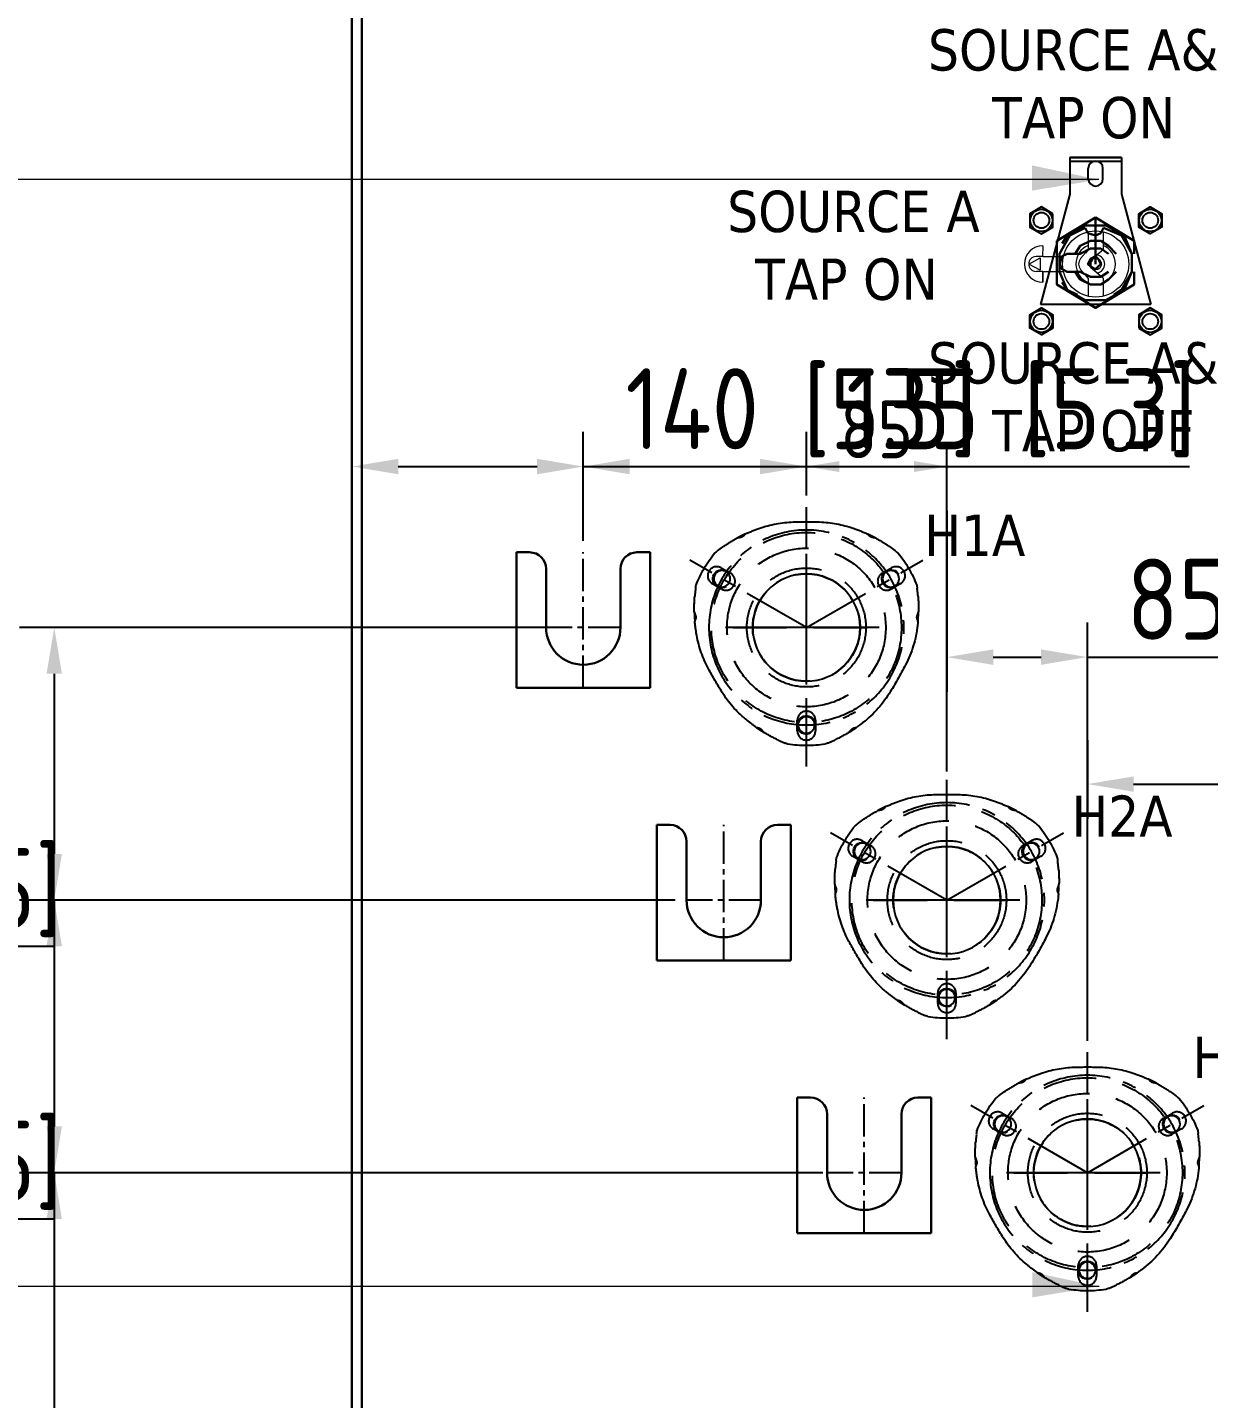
# Model space of a CAD drawing. Header units: millimetres. Extents: x 248233 to 259628, y -181361 to -174035.
# Drawn here: x 249775 to 250489, y -176535 to -175705 of the extents above; entities that cross this region are included whole.
import ezdxf

# ---------------------------------------------------------------- set-up
doc = ezdxf.new("R2010")
doc.units = ezdxf.units.MM
doc.header["$LTSCALE"] = 13
for name, pattern in [('CENTER', [50.8, 31.75, -6.35, 6.35, -6.35]), ('CENTER2', [1.125, 0.75, -0.125, 0.125, -0.125]), ('DASHED', [0.75, 0.5, -0.25])]:
    doc.linetypes.add(name, pattern=pattern)
doc.layers.get('0').update_dxf_attribs({"color": 1, "linetype": 'CENTER'})
for name, color, linetype, lineweight in [('2细实线', 3, 'Continuous', 20), ('标注、文本', 3, 'Continuous', 25), ('铁心', 3, 'Continuous', 0)]:
    doc.layers.add(name, color=color, linetype=linetype, lineweight=lineweight)
for name, color, linetype in [('2细线层', 4, 'Continuous'), ('3中心线层', 1, 'CENTER'), ('4虚线层', 6, 'DASHED'), ('中心线', 1, 'CENTER2'), ('粗实线', 4, 'Continuous')]:
    doc.layers.add(name, color=color, linetype=linetype)
doc.styles.get("Standard").update_dxf_attribs({"font": 'gbenor.shx', "bigfont": 'gbcbig.shx'})
doc.styles.add('Tahoma$001', font='tahoma.ttf', dxfattribs={"height": 2.159784})
doc.dimstyles.new('1-15', dxfattribs={"dimscale": 10, "dimtxt": 3.5, "dimasz": 2, "dimexe": 1.5, "dimexo": 0.5, "dimgap": 0.5, "dimtad": 1, "dimtoh": 1, "dimdec": 1, "dimdsep": 46, "dimtxsty": 'Standard', "dimcen": 2.5, "dimclrd": 3, "dimclre": 3, "dimclrt": 3, "dimadec": 0, "dimazin": 2, "dimtfac": 1, "dimtdec": 1, "dimtmove": 0, "dimatfit": 2, "dimfxl": 1, "dimarcsym": 0})
doc.dimstyles.new('英寸 1-10', dxfattribs={"dimscale": 14, "dimtxt": 3.5, "dimasz": 2, "dimexe": 1.5, "dimexo": 0.5, "dimgap": 0.5, "dimtad": 1, "dimtoh": 1, "dimdec": 1, "dimdsep": 46, "dimtxsty": 'Standard', "dimcen": 2.5, "dimclrd": 3, "dimclre": 3, "dimclrt": 3, "dimadec": 0, "dimazin": 2, "dimtfac": 1, "dimtdec": 1, "dimtmove": 0, "dimatfit": 2, "dimfxl": 1, "dimarcsym": 0})

# ---------------------------------------------------------------- blocks, each defined once
blk = doc.blocks.new('888')
at = {"layer": '2细线层'}
for centre in [(1092.43, 2376.16), (1194.62, 2376.16), (1143.53, 2287.66)]:
    blk.add_circle(centre, 5, dxfattribs=at)
at = {"layer": '3中心线层', "ltscale": 0.1}
for p, q in [((1143.53, 2262.57), (1143.53, 2419.56)), ((1143.53, 2346.66), (1073.06, 2387.34)), ((1143.53, 2346.66), (1213.99, 2387.34))]:
    blk.add_line(p, q, dxfattribs=at)
at = {"layer": '3中心线层', "color": 1}
blk.add_line((1099.42, 2346.66), (1192.42, 2346.66), dxfattribs=at)
at = {"layer": '3中心线层', "ltscale": 0.1}
blk.add_circle((1143.53, 2346.66), 59, dxfattribs=at)
at = {"layer": '标注、文本'}
for centre in [(1092.43, 2376.16), (1194.62, 2376.16), (1143.53, 2287.66)]:
    blk.add_arc(centre, 5.5, 242.67153, 150.00001, dxfattribs=at)
at = {"layer": '粗实线'}
blk.add_circle((1143.53, 2346.66), 32.5, dxfattribs=at)
blk = doc.blocks.new('0.020')
at = {"layer": '中心线', "ltscale": 2}
for p, q in [((13611.24, 16499.07), (13611.24, 16581.07)), ((13588.74, 16535.57), (13633.74, 16535.57))]:
    blk.add_line(p, q, dxfattribs=at)
at = {"layer": '粗实线', "lineweight": 30}
for p, q in [((13570.74, 16499.07), (13570.74, 16581.07)), ((13570.74, 16581.07), (13578.74, 16581.07)), ((13643.74, 16581.07), (13651.74, 16581.07)), ((13651.74, 16499.07), (13651.74, 16581.07)), ((13588.74, 16535.57), (13588.74, 16571.07)), ((13633.74, 16535.57), (13633.74, 16571.07)), ((13570.74, 16499.07), (13651.74, 16499.07))]:
    blk.add_line(p, q, dxfattribs=at)
for centre, radius, start, end in [((13578.74, 16571.07), 10, 0, 90), ((13643.74, 16571.07), 10, 90, 180), ((13611.24, 16535.57), 22.5, 180, 0)]:
    blk.add_arc(centre, radius, start, end, dxfattribs=at)
blk = doc.blocks.new('A$C03F92070')
at = {"layer": '4虚线层', "ltscale": 5}
for p, q in [((67.85, 40.24), (67.85, 116.01)), ((16.36, 107.57), (21.99, 104.32)), ((113.71, 104.32), (119.34, 107.57)), ((16.49, 94.79), (10.86, 98.04)), ((124.84, 98.04), (119.21, 94.79)), ((23.33, 71.49), (112.37, 71.49)), ((62.35, 8.86), (62.35, 15.36)), ((73.35, 15.36), (73.35, 8.86))]:
    blk.add_line(p, q, dxfattribs=at)
for radius in [57.5, 48, 36, 32.5]:
    blk.add_circle((67.85, 71.49), radius, dxfattribs=at)
at = {"layer": '4虚线层', "ltscale": 5, "extrusion": (0, 0, -1)}
for centre, radius, start, end in [((-62.34, 65.41), 70, 71.02185, 87.94531), ((-67.85, -88.03), 223.54, 87.94531, 92.05469), ((-73.35, 65.41), 70, 92.05469, 108.97815), ((-68.85, 46.49), 90, 55.4521, 61.38179), ((-68.85, 46.49), 90, 64.92451, 71.02185), ((-66.85, 46.49), 90, 108.97815, 115.07549), ((-66.85, 46.49), 90, 118.61821, 124.5479), ((-67.85, 71.49), 71.5, 20.96454, 39.03546), ((-68.85, 46.49), 90, 51.08313, 52.23427), ((-66.85, 46.49), 90, 127.76573, 128.91687), ((-67.85, 71.49), 71.5, 140.96454, 159.03546), ((-90, 83.12), 90, 7.76573, 8.91687), ((-45.7, 83.12), 90, 171.08313, 172.23427), ((-90, 83.12), 90, 358.61821, 4.5479), ((-45.7, 83.12), 90, 175.4521, 181.38179), ((-90, 83.12), 90, 349.46719, 355.07549), ((-45.7, 83.12), 90, 184.92451, 186.60228), ((-70.33, 79.46), 70, 331.9245, 349.46719), ((-65.57, 80.82), 70, 186.60228, 207.21776), ((-205.81, 151.73), 223.54, 327.65027, 331.9245), ((70.97, 151.05), 223.54, 207.21776, 212.35682), ((-76.09, 69.57), 70, 310.17076, 327.65027), ((-58.73, 68.87), 70, 212.35682, 233.02623), ((-89, 84.85), 90, 304.92451, 310.17076), ((-46.7, 84.85), 90, 233.02623, 235.07549), ((-89, 84.85), 90, 295.4521, 301.38179), ((-89, 84.85), 90, 291.08313, 292.23427), ((-67.85, 71.49), 71.5, 260.96454, 279.03546), ((-46.7, 84.85), 90, 247.76573, 248.91687), ((-46.7, 84.85), 90, 238.61821, 244.5479)]:
    blk.add_arc(centre, radius, start, end, dxfattribs=at)
at = {"layer": '4虚线层', "ltscale": 5}
for centre, start, end in [((13.61, 102.81), 60, 240), ((122.09, 102.81), 300, 120), ((19.24, 99.56), 240, 60), ((116.46, 99.56), 120, 300), ((67.85, 15.36), 0, 180), ((67.85, 8.86), 180, 0)]:
    blk.add_arc(centre, 5.5, start, end, dxfattribs=at)
for points, knots in [([(30.89, 128.1), (30.89, 128.1), (30.88, 128.1), (30.83, 128.07), (30.76, 128.04), (30.57, 127.95), (30.45, 127.89), (30.18, 127.77), (30.03, 127.69), (29.7, 127.53), (29.52, 127.45), (29.16, 127.27), (28.96, 127.17), (28.58, 126.98), (28.39, 126.89), (27.99, 126.69), (27.8, 126.59), (27.42, 126.39), (27.24, 126.3), (26.87, 126.11), (26.7, 126.02), (26.39, 125.85), (26.24, 125.77), (25.98, 125.63), (25.87, 125.57), (25.69, 125.47), (25.63, 125.44), (25.58, 125.41), (25.57, 125.4), (25.57, 125.4), (25.57, 125.4), (25.57, 125.4)], [0, 0, 0, 0, 0.043819, 0.043819, 0.119878, 0.119878, 0.195937, 0.195937, 0.271996, 0.271996, 0.348055, 0.348055, 0.424114, 0.424114, 0.500173, 0.500173, 0.576231, 0.576231, 0.65229, 0.65229, 0.728349, 0.728349, 0.804408, 0.804408, 0.880467, 0.880467, 0.956526, 0.956526, 0.994556, 0.994556, 1, 1, 1, 1]), ([(30.71, 128.01), (30.65, 127.99), (30.59, 127.94), (30.48, 127.84), (30.42, 127.77), (30.3, 127.62), (30.24, 127.54), (30.11, 127.35), (30.04, 127.25), (29.89, 127.05), (29.81, 126.95), (29.62, 126.74), (29.51, 126.65), (29.29, 126.47), (29.16, 126.4), (28.9, 126.26), (28.77, 126.2), (28.36, 126.06), (28.08, 125.99), (27.53, 125.87), (27.26, 125.83), (26.87, 125.76), (26.75, 125.74), (26.5, 125.7), (26.38, 125.67), (26.05, 125.61), (25.85, 125.56), (25.74, 125.5)], [0, 0, 0, 0, 0.0625, 0.0625, 0.125, 0.125, 0.1875, 0.1875, 0.25, 0.25, 0.3125, 0.3125, 0.375, 0.375, 0.4375, 0.4375, 0.5, 0.5, 0.625, 0.625, 0.75, 0.75, 0.8125, 0.8125, 0.875, 0.875, 1, 1, 1, 1]), ([(110.13, 125.4), (110.13, 125.4), (110.13, 125.4), (110.13, 125.4), (110.12, 125.41), (110.07, 125.44), (110.01, 125.47), (109.83, 125.57), (109.72, 125.63), (109.46, 125.77), (109.31, 125.85), (108.99, 126.02), (108.81, 126.11), (108.45, 126.3), (108.26, 126.4), (107.88, 126.6), (107.68, 126.7), (107.29, 126.9), (107.1, 127), (106.72, 127.18), (106.53, 127.28), (106.16, 127.46), (105.99, 127.54), (105.66, 127.7), (105.51, 127.77), (105.24, 127.9), (105.12, 127.95), (104.94, 128.04), (104.87, 128.07), (104.82, 128.09), (104.81, 128.1), (104.8, 128.1), (104.8, 128.1), (104.8, 128.1)], [0, 0, 0, 0, 0.005743, 0.005743, 0.043766, 0.043766, 0.119813, 0.119813, 0.195859, 0.195859, 0.271906, 0.271906, 0.347952, 0.347952, 0.423999, 0.423999, 0.500046, 0.500046, 0.576092, 0.576092, 0.652139, 0.652139, 0.728185, 0.728185, 0.804232, 0.804232, 0.880279, 0.880279, 0.956325, 0.956325, 0.994349, 0.994349, 1, 1, 1, 1]), ([(109.96, 125.5), (109.9, 125.53), (109.83, 125.55), (109.65, 125.6), (109.54, 125.63), (109.21, 125.7), (108.96, 125.74), (108.44, 125.83), (108.17, 125.87), (107.63, 125.99), (107.34, 126.06), (106.94, 126.2), (106.8, 126.26), (106.54, 126.39), (106.42, 126.47), (106.19, 126.64), (106.08, 126.74), (105.9, 126.94), (105.81, 127.05), (105.66, 127.25), (105.59, 127.35), (105.46, 127.53), (105.39, 127.62), (105.28, 127.77), (105.22, 127.84), (105.11, 127.94), (105.05, 127.99), (104.99, 128.01)], [0, 0, 0, 0, 0.0625, 0.0625, 0.125, 0.125, 0.25, 0.25, 0.375, 0.375, 0.5, 0.5, 0.5625, 0.5625, 0.625, 0.625, 0.6875, 0.6875, 0.75, 0.75, 0.8125, 0.8125, 0.875, 0.875, 0.9375, 0.9375, 1, 1, 1, 1]), ([(13.95, 117.81), (13.92, 117.79), (13.88, 117.76), (13.82, 117.71), (13.77, 117.67), (13.74, 117.65), (13.73, 117.64)], [0, 0, 0, 0, 0.272943, 0.542517, 0.809704, 1, 1, 1, 1]), ([(14.22, 118.02), (14.2, 118), (14.15, 117.96), (14.08, 117.91), (14.01, 117.86), (13.97, 117.82), (13.95, 117.81)], [0, 0, 0, 0, 0.251777, 0.501943, 0.751136, 1, 1, 1, 1]), ([(14.55, 118.27), (14.52, 118.25), (14.46, 118.2), (14.38, 118.14), (14.3, 118.08), (14.25, 118.04), (14.22, 118.02)], [0, 0, 0, 0, 0.251749, 0.501948, 0.751171, 1, 1, 1, 1]), ([(15.74, 119.15), (15.69, 119.12), (15.59, 119.05), (15.45, 118.94), (15.32, 118.84), (15.18, 118.74), (15.05, 118.65), (14.92, 118.55), (14.8, 118.45), (14.67, 118.36), (14.59, 118.3), (14.55, 118.27)], [0, 0, 0, 0, 0.114473, 0.22719, 0.338528, 0.448878, 0.558641, 0.668227, 0.778044, 0.888502, 1, 1, 1, 1]), ([(17.82, 120.63), (17.81, 120.62), (17.74, 120.57), (17.58, 120.46), (17.28, 120.26), (16.94, 120.02), (16.6, 119.78), (16.29, 119.55), (16.01, 119.35), (15.83, 119.22), (15.74, 119.15)], [0, 0, 0, 0, 0.026865, 0.187364, 0.351072, 0.511786, 0.674931, 0.783277, 0.891149, 1, 1, 1, 1]), ([(119.96, 119.15), (119.92, 119.19), (119.82, 119.25), (119.69, 119.35), (119.55, 119.45), (119.41, 119.55), (119.28, 119.65), (119.06, 119.81), (118.76, 120.02), (118.42, 120.26), (118.12, 120.46), (117.96, 120.57), (117.89, 120.62), (117.88, 120.63)], [0, 0, 0, 0, 0.05466, 0.108896, 0.162888, 0.216817, 0.270864, 0.325211, 0.488741, 0.649833, 0.813717, 0.974388, 1, 1, 1, 1]), ([(121.15, 118.27), (121.11, 118.3), (121.03, 118.36), (120.9, 118.45), (120.78, 118.55), (120.65, 118.65), (120.52, 118.74), (120.38, 118.84), (120.25, 118.94), (120.1, 119.05), (120.01, 119.12), (119.96, 119.15)], [0, 0, 0, 0, 0.111498, 0.221956, 0.331773, 0.441359, 0.551122, 0.661472, 0.77281, 0.885527, 1, 1, 1, 1]), ([(121.48, 118.02), (121.45, 118.04), (121.4, 118.08), (121.32, 118.14), (121.23, 118.2), (121.18, 118.25), (121.15, 118.27)], [0, 0, 0, 0, 0.248829, 0.498052, 0.748251, 1, 1, 1, 1]), ([(121.75, 117.81), (121.73, 117.82), (121.69, 117.86), (121.62, 117.91), (121.55, 117.96), (121.5, 118), (121.48, 118.02)], [0, 0, 0, 0, 0.248864, 0.498057, 0.748223, 1, 1, 1, 1]), ([(121.97, 117.64), (121.96, 117.65), (121.93, 117.67), (121.88, 117.71), (121.82, 117.76), (121.78, 117.79), (121.75, 117.81)], [0, 0, 0, 0, 0.190293, 0.457482, 0.727057, 1, 1, 1, 1]), ([(0.52, 92.79), (0.51, 92.73), (0.5, 92.62), (0.48, 92.45), (0.46, 92.28), (0.45, 92.11), (0.43, 91.95), (0.4, 91.68), (0.37, 91.32), (0.33, 90.9), (0.3, 90.54), (0.29, 90.34), (0.28, 90.26), (0.28, 90.25)], [0, 0, 0, 0, 0.05466, 0.108897, 0.162889, 0.216817, 0.270864, 0.325211, 0.488741, 0.649833, 0.813717, 0.974388, 1, 1, 1, 1]), ([(0.69, 94.25), (0.68, 94.21), (0.67, 94.11), (0.65, 93.95), (0.63, 93.8), (0.61, 93.64), (0.59, 93.47), (0.57, 93.31), (0.55, 93.14), (0.53, 92.96), (0.52, 92.85), (0.52, 92.79)], [0, 0, 0, 0, 0.111498, 0.221956, 0.331773, 0.441359, 0.551122, 0.661472, 0.77281, 0.885527, 1, 1, 1, 1]), ([(0.74, 94.67), (0.73, 94.63), (0.73, 94.57), (0.71, 94.47), (0.7, 94.36), (0.69, 94.29), (0.69, 94.25)], [0, 0, 0, 0, 0.248829, 0.498052, 0.748251, 1, 1, 1, 1]), ([(0.82, 95.29), (0.82, 95.27), (0.81, 95.24), (0.81, 95.17), (0.8, 95.1), (0.79, 95.04), (0.78, 95.01)], [0, 0, 0, 0, 0.190297, 0.457484, 0.727058, 1, 1, 1, 1]), ([(134.92, 95.01), (134.91, 95.04), (134.9, 95.1), (134.89, 95.17), (134.89, 95.24), (134.88, 95.27), (134.88, 95.29)], [0, 0, 0, 0, 0.272943, 0.542517, 0.809704, 1, 1, 1, 1]), ([(134.96, 94.67), (134.96, 94.7), (134.95, 94.76), (134.94, 94.85), (134.93, 94.93), (134.92, 94.98), (134.92, 95.01)], [0, 0, 0, 0, 0.251777, 0.501943, 0.751136, 1, 1, 1, 1]), ([(135.01, 94.25), (135.01, 94.29), (135, 94.36), (134.99, 94.47), (134.97, 94.57), (134.96, 94.63), (134.96, 94.67)], [0, 0, 0, 0, 0.251749, 0.501948, 0.751171, 1, 1, 1, 1]), ([(135.18, 92.79), (135.18, 92.85), (135.16, 92.96), (135.15, 93.14), (135.13, 93.31), (135.11, 93.47), (135.09, 93.64), (135.07, 93.8), (135.05, 93.95), (135.03, 94.11), (135.02, 94.21), (135.01, 94.25)], [0, 0, 0, 0, 0.114473, 0.22719, 0.338528, 0.448878, 0.558641, 0.668227, 0.778044, 0.888502, 1, 1, 1, 1]), ([(135.42, 90.25), (135.42, 90.26), (135.41, 90.34), (135.4, 90.54), (135.37, 90.9), (135.33, 91.31), (135.29, 91.73), (135.25, 92.11), (135.22, 92.45), (135.2, 92.67), (135.18, 92.79)], [0, 0, 0, 0, 0.026865, 0.187364, 0.351073, 0.511786, 0.674931, 0.783277, 0.891149, 1, 1, 1, 1]), ([(0.02, 81.15), (0.02, 81.15), (0.02, 81.15), (0.02, 81.15), (0.02, 81.14), (0.02, 81.08), (0.02, 81.01), (0.02, 80.81), (0.03, 80.68), (0.04, 80.38), (0.04, 80.21), (0.05, 79.85), (0.06, 79.65), (0.08, 79.24), (0.09, 79.03), (0.11, 78.6), (0.12, 78.38), (0.14, 77.94), (0.16, 77.72), (0.18, 77.3), (0.2, 77.09), (0.23, 76.68), (0.24, 76.49), (0.27, 76.13), (0.28, 75.96), (0.3, 75.67), (0.32, 75.54), (0.33, 75.33), (0.34, 75.26), (0.34, 75.2), (0.35, 75.19), (0.35, 75.19), (0.35, 75.19), (0.35, 75.19)], [0, 0, 0, 0, 0.005743, 0.005743, 0.043766, 0.043766, 0.119813, 0.119813, 0.195859, 0.195859, 0.271906, 0.271906, 0.347952, 0.347952, 0.423999, 0.423999, 0.500046, 0.500046, 0.576092, 0.576092, 0.652139, 0.652139, 0.728185, 0.728185, 0.804232, 0.804232, 0.880279, 0.880279, 0.956325, 0.956325, 0.994349, 0.994349, 1, 1, 1, 1]), ([(0.02, 80.95), (0.02, 80.89), (0.04, 80.81), (0.08, 80.63), (0.12, 80.53), (0.22, 80.21), (0.31, 79.97), (0.5, 79.47), (0.59, 79.22), (0.76, 78.69), (0.85, 78.41), (0.92, 77.98), (0.94, 77.84), (0.96, 77.55), (0.95, 77.4), (0.91, 77.12), (0.88, 76.97), (0.8, 76.71), (0.75, 76.59), (0.65, 76.35), (0.6, 76.24), (0.51, 76.03), (0.47, 75.94), (0.39, 75.76), (0.37, 75.68), (0.33, 75.53), (0.32, 75.46), (0.33, 75.4)], [0, 0, 0, 0, 0.0625, 0.0625, 0.125, 0.125, 0.25, 0.25, 0.375, 0.375, 0.5, 0.5, 0.5625, 0.5625, 0.625, 0.625, 0.6875, 0.6875, 0.75, 0.75, 0.8125, 0.8125, 0.875, 0.875, 0.9375, 0.9375, 1, 1, 1, 1]), ([(135.37, 75.4), (135.38, 75.46), (135.37, 75.53), (135.33, 75.68), (135.31, 75.76), (135.23, 75.94), (135.19, 76.03), (135.1, 76.24), (135.04, 76.35), (134.95, 76.58), (134.9, 76.71), (134.82, 76.97), (134.79, 77.11), (134.75, 77.4), (134.74, 77.54), (134.76, 77.83), (134.78, 77.98), (134.85, 78.4), (134.93, 78.68), (135.11, 79.21), (135.2, 79.47), (135.34, 79.84), (135.38, 79.96), (135.47, 80.2), (135.51, 80.31), (135.62, 80.63), (135.68, 80.83), (135.68, 80.95)], [0, 0, 0, 0, 0.0625, 0.0625, 0.125, 0.125, 0.1875, 0.1875, 0.25, 0.25, 0.3125, 0.3125, 0.375, 0.375, 0.4375, 0.4375, 0.5, 0.5, 0.625, 0.625, 0.75, 0.75, 0.8125, 0.8125, 0.875, 0.875, 1, 1, 1, 1]), ([(135.35, 75.19), (135.35, 75.19), (135.35, 75.2), (135.36, 75.26), (135.37, 75.34), (135.38, 75.54), (135.4, 75.67), (135.42, 75.97), (135.43, 76.14), (135.46, 76.51), (135.48, 76.7), (135.5, 77.11), (135.52, 77.32), (135.54, 77.75), (135.56, 77.97), (135.58, 78.41), (135.59, 78.62), (135.61, 79.05), (135.62, 79.26), (135.64, 79.67), (135.65, 79.86), (135.66, 80.22), (135.66, 80.39), (135.67, 80.68), (135.67, 80.81), (135.68, 81.01), (135.68, 81.08), (135.68, 81.14), (135.68, 81.15), (135.68, 81.15), (135.68, 81.15), (135.68, 81.15)], [0, 0, 0, 0, 0.043819, 0.043819, 0.119878, 0.119878, 0.195937, 0.195937, 0.271996, 0.271996, 0.348055, 0.348055, 0.424114, 0.424114, 0.500173, 0.500173, 0.576232, 0.576232, 0.65229, 0.65229, 0.728349, 0.728349, 0.804408, 0.804408, 0.880467, 0.880467, 0.956526, 0.956526, 0.994556, 0.994556, 1, 1, 1, 1]), ([(37.3, 11.18), (37.3, 11.18), (37.31, 11.17), (37.36, 11.14), (37.42, 11.09), (37.59, 10.98), (37.7, 10.9), (37.95, 10.73), (38.09, 10.63), (38.39, 10.43), (38.55, 10.32), (38.89, 10.09), (39.07, 9.97), (39.42, 9.73), (39.61, 9.61), (39.98, 9.37), (40.16, 9.26), (40.51, 9.03), (40.69, 8.91), (41.04, 8.69), (41.2, 8.59), (41.51, 8.4), (41.65, 8.31), (41.9, 8.16), (42.01, 8.09), (42.18, 7.99), (42.24, 7.95), (42.29, 7.92), (42.3, 7.91), (42.3, 7.91), (42.3, 7.91), (42.3, 7.91)], [0, 0, 0, 0, 0.043819, 0.043819, 0.119878, 0.119878, 0.195937, 0.195937, 0.271996, 0.271996, 0.348055, 0.348055, 0.424114, 0.424114, 0.500173, 0.500173, 0.576231, 0.576231, 0.65229, 0.65229, 0.728349, 0.728349, 0.804408, 0.804408, 0.880467, 0.880467, 0.956526, 0.956526, 0.994556, 0.994556, 1, 1, 1, 1]), ([(37.47, 11.06), (37.52, 11.02), (37.59, 11), (37.73, 10.95), (37.82, 10.93), (38.01, 10.91), (38.11, 10.9), (38.34, 10.88), (38.46, 10.87), (38.71, 10.83), (38.85, 10.81), (39.11, 10.75), (39.25, 10.71), (39.52, 10.6), (39.64, 10.53), (39.89, 10.37), (40.01, 10.29), (40.34, 10.01), (40.54, 9.8), (40.91, 9.38), (41.09, 9.17), (41.34, 8.87), (41.42, 8.77), (41.58, 8.58), (41.66, 8.48), (41.88, 8.23), (42.02, 8.08), (42.13, 8.02)], [0, 0, 0, 0, 0.0625, 0.0625, 0.125, 0.125, 0.1875, 0.1875, 0.25, 0.25, 0.3125, 0.3125, 0.375, 0.375, 0.4375, 0.4375, 0.5, 0.5, 0.625, 0.625, 0.75, 0.75, 0.8125, 0.8125, 0.875, 0.875, 1, 1, 1, 1]), ([(93.4, 7.91), (93.4, 7.91), (93.4, 7.91), (93.4, 7.91), (93.41, 7.92), (93.46, 7.95), (93.52, 7.99), (93.69, 8.09), (93.8, 8.16), (94.06, 8.32), (94.2, 8.4), (94.51, 8.6), (94.68, 8.7), (95.02, 8.92), (95.2, 9.04), (95.56, 9.27), (95.75, 9.39), (96.12, 9.63), (96.3, 9.75), (96.65, 9.98), (96.83, 10.1), (97.16, 10.33), (97.32, 10.43), (97.62, 10.64), (97.76, 10.73), (98.01, 10.9), (98.11, 10.98), (98.28, 11.1), (98.34, 11.14), (98.39, 11.17), (98.4, 11.18), (98.4, 11.18), (98.4, 11.18), (98.4, 11.18)], [0, 0, 0, 0, 0.005743, 0.005743, 0.043766, 0.043766, 0.119813, 0.119813, 0.195859, 0.195859, 0.271906, 0.271906, 0.347952, 0.347952, 0.423999, 0.423999, 0.500046, 0.500046, 0.576092, 0.576092, 0.652139, 0.652139, 0.728185, 0.728185, 0.804232, 0.804232, 0.880279, 0.880279, 0.956325, 0.956325, 0.994349, 0.994349, 1, 1, 1, 1]), ([(93.57, 8.02), (93.62, 8.05), (93.68, 8.1), (93.82, 8.23), (93.89, 8.31), (94.11, 8.56), (94.27, 8.76), (94.61, 9.17), (94.79, 9.38), (95.16, 9.79), (95.36, 10), (95.69, 10.28), (95.8, 10.37), (96.05, 10.53), (96.18, 10.6), (96.44, 10.71), (96.58, 10.75), (96.85, 10.81), (96.98, 10.83), (97.24, 10.87), (97.36, 10.88), (97.58, 10.9), (97.69, 10.91), (97.88, 10.93), (97.96, 10.95), (98.11, 11), (98.18, 11.02), (98.23, 11.06)], [0, 0, 0, 0, 0.0625, 0.0625, 0.125, 0.125, 0.25, 0.25, 0.375, 0.375, 0.5, 0.5, 0.5625, 0.5625, 0.625, 0.625, 0.6875, 0.6875, 0.75, 0.75, 0.8125, 0.8125, 0.875, 0.875, 0.9375, 0.9375, 1, 1, 1, 1]), ([(50.31, 3.59), (50.32, 3.59), (50.4, 3.55), (50.57, 3.46), (50.9, 3.31), (51.28, 3.14), (51.66, 2.96), (52.01, 2.8), (52.32, 2.67), (52.52, 2.57), (52.63, 2.53)], [0, 0, 0, 0, 0.026866, 0.187364, 0.351073, 0.511786, 0.674931, 0.783277, 0.891149, 1, 1, 1, 1]), ([(52.63, 2.53), (52.68, 2.5), (52.79, 2.46), (52.95, 2.39), (53.11, 2.32), (53.26, 2.25), (53.41, 2.19), (53.56, 2.12), (53.7, 2.06), (53.85, 2), (53.94, 1.96), (53.98, 1.94)], [0, 0, 0, 0, 0.114473, 0.22719, 0.338528, 0.448878, 0.558641, 0.668227, 0.778044, 0.888502, 1, 1, 1, 1]), ([(53.98, 1.94), (54.02, 1.93), (54.09, 1.9), (54.18, 1.86), (54.28, 1.82), (54.34, 1.79), (54.37, 1.78)], [0, 0, 0, 0, 0.251749, 0.501948, 0.751171, 1, 1, 1, 1]), ([(54.37, 1.78), (54.4, 1.77), (54.45, 1.74), (54.54, 1.71), (54.61, 1.68), (54.66, 1.66), (54.69, 1.65)], [0, 0, 0, 0, 0.251777, 0.501943, 0.751136, 1, 1, 1, 1]), ([(54.69, 1.65), (54.71, 1.64), (54.77, 1.61), (54.84, 1.58), (54.9, 1.56), (54.93, 1.55), (54.94, 1.54)], [0, 0, 0, 0, 0.272943, 0.542518, 0.809705, 1, 1, 1, 1]), ([(80.76, 1.54), (80.77, 1.55), (80.8, 1.56), (80.86, 1.58), (80.93, 1.61), (80.99, 1.64), (81.01, 1.65)], [0, 0, 0, 0, 0.190295, 0.457482, 0.727057, 1, 1, 1, 1]), ([(81.01, 1.65), (81.04, 1.66), (81.08, 1.68), (81.16, 1.71), (81.25, 1.74), (81.3, 1.77), (81.33, 1.78)], [0, 0, 0, 0, 0.248864, 0.498057, 0.748223, 1, 1, 1, 1]), ([(81.33, 1.78), (81.36, 1.79), (81.42, 1.82), (81.52, 1.86), (81.61, 1.9), (81.68, 1.93), (81.72, 1.94)], [0, 0, 0, 0, 0.248829, 0.498052, 0.748251, 1, 1, 1, 1]), ([(81.72, 1.94), (81.76, 1.96), (81.85, 2), (82, 2.06), (82.14, 2.12), (82.29, 2.19), (82.44, 2.25), (82.59, 2.32), (82.75, 2.39), (82.91, 2.46), (83.02, 2.5), (83.07, 2.53)], [0, 0, 0, 0, 0.111498, 0.221956, 0.331773, 0.441359, 0.551122, 0.661472, 0.77281, 0.885527, 1, 1, 1, 1]), ([(83.07, 2.53), (83.12, 2.55), (83.23, 2.6), (83.38, 2.67), (83.54, 2.73), (83.69, 2.8), (83.84, 2.87), (84.09, 2.98), (84.42, 3.14), (84.8, 3.31), (85.13, 3.46), (85.3, 3.55), (85.38, 3.58), (85.39, 3.59)], [0, 0, 0, 0, 0.05466, 0.108897, 0.162889, 0.216817, 0.270864, 0.325211, 0.488741, 0.649834, 0.813718, 0.974389, 1, 1, 1, 1])]:
    blk.add_open_spline(points, degree=3, knots=knots, dxfattribs=at)
blk.add_open_spline([(0.82, 95.28), (0.81, 95.2), (0.82, 95.09), (0.84, 94.95)], degree=3, dxfattribs=at)
blk = doc.blocks.new('*D65')
at = {"layer": 'Defpoints', "color": 0, "transparency": 16777216}
for p in [(250331.04, -175971.15), (250246.04, -175990.66), (250331.04, -176160.66)]:
    blk.add_point(p, dxfattribs=at)
at = {"layer": '标注、文本', "color": 3, "lineweight": -2, "transparency": 16777216}
for p, q in [((250246.04, -175985.66), (250246.04, -175956.15)), ((250331.04, -176155.66), (250331.04, -175956.15)), ((250266.04, -175971.15), (250311.04, -175971.15))]:
    blk.add_line(p, q, dxfattribs=at)
at = {"layer": '标注、文本', "color": 3, "transparency": 16777216}
for points in [[(250266.04, -175967.81), (250266.04, -175974.48), (250246.04, -175971.15)], [(250311.04, -175967.81), (250311.04, -175974.48), (250331.04, -175971.15)]]:
    blk.add_solid(points, dxfattribs=at)
at = {"layer": '标注、文本', "color": 3, "transparency": 16777216, "insert": (250288.54, -175948.65), "char_height": 35, "attachment_point": 5}
blk.add_mtext('85', dxfattribs=at)
blk = doc.blocks.new('*D66')
at = {"layer": '2细实线', "color": 3, "linetype": 'ByBlock', "lineweight": -2, "transparency": 16777216}
for p, q in [((250331.04, -175997.94), (250331.04, -176107.49)), ((250416.04, -176318.66), (250416.04, -176065.49)), ((250359.04, -176086.49), (250388.04, -176086.49)), ((250416.04, -176086.49), (250627.49, -176086.49))]:
    blk.add_line(p, q, dxfattribs=at)
at = {"layer": '2细实线', "color": 3, "linetype": 'ByBlock', "transparency": 16777216}
for points in [[(250359.04, -176081.83), (250359.04, -176091.16), (250331.04, -176086.49)], [(250388.04, -176081.83), (250388.04, -176091.16), (250416.04, -176086.49)]]:
    blk.add_solid(points, dxfattribs=at)
at = {"layer": 'Defpoints', "color": 0, "linetype": 'ByBlock', "transparency": 16777216}
for p in [(250331.04, -175990.94), (250416.04, -176086.49), (250416.04, -176325.66)]:
    blk.add_point(p, dxfattribs=at)
at = {"layer": '2细实线', "color": 3, "linetype": 'ByBlock', "transparency": 16777216, "insert": (250535.76, -176053.97), "char_height": 49, "attachment_point": 5}
blk.add_mtext('85 [3.3]', dxfattribs=at)
blk = doc.blocks.new('*D70')
at = {"layer": '2细实线', "color": 3, "linetype": 'ByBlock', "lineweight": -2, "transparency": 16777216}
for p, q in [((250566.04, -176127.06), (250566.04, -176184.33)), ((250416.04, -176136.66), (250416.04, -176184.33)), ((250444.04, -176163.33), (250538.04, -176163.33)), ((250566.04, -176163.33), (250798.05, -176163.33))]:
    blk.add_line(p, q, dxfattribs=at)
at = {"layer": '2细实线', "color": 3, "linetype": 'ByBlock', "transparency": 16777216}
for points in [[(250444.04, -176158.67), (250444.04, -176168), (250416.04, -176163.33)], [(250538.04, -176158.67), (250538.04, -176168), (250566.04, -176163.33)]]:
    blk.add_solid(points, dxfattribs=at)
at = {"layer": 'Defpoints', "color": 0, "linetype": 'ByBlock', "transparency": 16777216}
for p in [(250566.04, -176120.06), (250416.04, -176129.66), (250566.04, -176163.33)]:
    blk.add_point(p, dxfattribs=at)
at = {"layer": '2细实线', "color": 3, "linetype": 'ByBlock', "transparency": 16777216, "insert": (250696.04, -176130.81), "char_height": 49, "attachment_point": 5}
blk.add_mtext('150 [5.9]', dxfattribs=at)
blk = doc.blocks.new('*D74')
at = {"layer": '2细实线', "color": 3, "linetype": 'ByBlock', "lineweight": -2, "transparency": 16777216}
for p, q in [((250256.04, -176398.56), (249769.93, -176398.56)), ((249790.93, -176426.56), (249790.93, -177130.56)), ((249964.04, -177158.56), (249769.93, -177158.56))]:
    blk.add_line(p, q, dxfattribs=at)
at = {"layer": '2细实线', "color": 3, "linetype": 'ByBlock', "transparency": 16777216}
for points in [[(249786.26, -176426.56), (249795.59, -176426.56), (249790.93, -176398.56)], [(249786.26, -177130.56), (249795.59, -177130.56), (249790.93, -177158.56)]]:
    blk.add_solid(points, dxfattribs=at)
at = {"layer": 'Defpoints', "color": 0, "linetype": 'ByBlock', "transparency": 16777216}
for p in [(250263.04, -176398.56), (249790.93, -177158.56), (249971.04, -177158.56)]:
    blk.add_point(p, dxfattribs=at)
at = {"layer": '2细实线', "color": 3, "linetype": 'ByBlock', "transparency": 16777216, "insert": (249758.41, -176852), "char_height": 49, "attachment_point": 5, "rotation": 90}
blk.add_mtext('760 [29.9]', dxfattribs=at)
blk = doc.blocks.new('*D75')
at = {"layer": '2细实线', "color": 3, "linetype": 'ByBlock', "lineweight": -2, "transparency": 16777216}
for p, q in [((250166.54, -176233.56), (249769.93, -176233.56)), ((249790.93, -176261.56), (249790.93, -176370.56)), ((249902, -176398.56), (249769.93, -176398.56)), ((249790.93, -176398.56), (249790.93, -176426.56)), ((249790.93, -176426.56), (249594.05, -176426.56))]:
    blk.add_line(p, q, dxfattribs=at)
at = {"layer": '2细实线', "color": 3, "linetype": 'ByBlock', "transparency": 16777216}
for points in [[(249786.26, -176261.56), (249795.59, -176261.56), (249790.93, -176233.56)], [(249786.26, -176370.56), (249795.59, -176370.56), (249790.93, -176398.56)]]:
    blk.add_solid(points, dxfattribs=at)
at = {"layer": 'Defpoints', "color": 0, "linetype": 'ByBlock', "transparency": 16777216}
for p in [(250173.54, -176233.56), (249790.93, -176398.56), (249909, -176398.56)]:
    blk.add_point(p, dxfattribs=at)
at = {"layer": '2细实线', "color": 3, "linetype": 'ByBlock', "transparency": 16777216, "insert": (249688.99, -176394.04), "char_height": 49, "attachment_point": 5}
blk.add_mtext('165 [6.5]', dxfattribs=at)
blk = doc.blocks.new('*D76')
at = {"layer": '2细实线', "color": 3, "linetype": 'ByBlock', "lineweight": -2, "transparency": 16777216}
for p, q in [((250088.91, -176068.56), (249769.93, -176068.56)), ((249790.93, -176096.56), (249790.93, -176205.56)), ((249931.55, -176233.56), (249769.93, -176233.56)), ((249790.93, -176233.56), (249790.93, -176261.56)), ((249790.93, -176261.56), (249594.05, -176261.56))]:
    blk.add_line(p, q, dxfattribs=at)
at = {"layer": '2细实线', "color": 3, "linetype": 'ByBlock', "transparency": 16777216}
for points in [[(249786.26, -176096.56), (249795.59, -176096.56), (249790.93, -176068.56)], [(249786.26, -176205.56), (249795.59, -176205.56), (249790.93, -176233.56)]]:
    blk.add_solid(points, dxfattribs=at)
at = {"layer": 'Defpoints', "color": 0, "linetype": 'ByBlock', "transparency": 16777216}
for p in [(250095.91, -176068.56), (249790.93, -176233.56), (249938.55, -176233.56)]:
    blk.add_point(p, dxfattribs=at)
at = {"layer": '2细实线', "color": 3, "linetype": 'ByBlock', "transparency": 16777216, "insert": (249688.99, -176229.04), "char_height": 49, "attachment_point": 5}
blk.add_mtext('165 [6.5]', dxfattribs=at)
blk = doc.blocks.new('*D79')
at = {"layer": '2细实线', "color": 3, "linetype": 'ByBlock', "lineweight": -2, "transparency": 16777216}
for p, q in [((249971.04, -175992.3), (249971.04, -175950.15)), ((250111.04, -176016.06), (250111.04, -175950.15)), ((249999.04, -175971.15), (250083.04, -175971.15)), ((250111.04, -175971.15), (250346.99, -175971.15))]:
    blk.add_line(p, q, dxfattribs=at)
at = {"layer": '2细实线', "color": 3, "linetype": 'ByBlock', "transparency": 16777216}
for points in [[(249999.04, -175966.48), (249999.04, -175975.81), (249971.04, -175971.15)], [(250083.04, -175966.48), (250083.04, -175975.81), (250111.04, -175971.15)]]:
    blk.add_solid(points, dxfattribs=at)
at = {"layer": 'Defpoints', "color": 0, "linetype": 'ByBlock', "transparency": 16777216}
for p in [(250111.04, -175971.15), (249971.04, -175999.3), (250111.04, -176023.06)]:
    blk.add_point(p, dxfattribs=at)
at = {"layer": '2细实线', "color": 3, "linetype": 'ByBlock', "transparency": 16777216, "insert": (250243.01, -175938.63), "char_height": 49, "attachment_point": 5}
blk.add_mtext('140 [5.5]', dxfattribs=at)
blk = doc.blocks.new('*D80')
at = {"layer": '2细实线', "color": 3, "linetype": 'ByBlock', "lineweight": -2, "transparency": 16777216}
for p, q in [((250111.04, -176016.06), (250111.04, -175950.15)), ((250246.04, -175988.66), (250246.04, -175950.15)), ((250139.04, -175971.15), (250218.04, -175971.15)), ((250246.04, -175971.15), (250477.91, -175971.15))]:
    blk.add_line(p, q, dxfattribs=at)
at = {"layer": '2细实线', "color": 3, "linetype": 'ByBlock', "transparency": 16777216}
for points in [[(250139.04, -175966.48), (250139.04, -175975.81), (250111.04, -175971.15)], [(250218.04, -175966.48), (250218.04, -175975.81), (250246.04, -175971.15)]]:
    blk.add_solid(points, dxfattribs=at)
at = {"layer": 'Defpoints', "color": 0, "linetype": 'ByBlock', "transparency": 16777216}
for p in [(250246.04, -175971.15), (250246.04, -175995.66), (250111.04, -176023.06)]:
    blk.add_point(p, dxfattribs=at)
at = {"layer": '2细实线', "color": 3, "linetype": 'ByBlock', "transparency": 16777216, "insert": (250375.97, -175938.63), "char_height": 49, "attachment_point": 5}
blk.add_mtext('135 [5.3]', dxfattribs=at)
blk = doc.blocks.new('A$C372A500E')
at = {"color": 0, "linetype": 'ByBlock'}
for p, q in [((27.4, 107.34), (27.4, 85.06)), ((58.6, 107.34), (27.4, 107.34)), ((27.4, 107.34), (58.6, 107.34)), ((27.4, 105.11), (58.6, 105.11)), ((38.54, 94.48), (38.54, 100.66)), ((47.46, 94.48), (47.46, 100.66)), ((58.6, 107.34), (58.6, 85.06)), ((27.4, 85.06), (9.58, 18.23)), ((58.6, 85.06), (76.42, 18.23)), ((76.42, 18.23), (9.58, 18.23))]:
    blk.add_line(p, q, dxfattribs=at)
at = {"color": 0, "linetype": 'ByBlock', "lineweight": 18}
for p, q in [((38.5, 62.29), (38.5, 51.31)), ((47.5, 62.29), (47.5, 51.31)), ((38.5, 51.31), (33.92, 46.12)), ((38.5, 51.31), (36.84, 49.42)), ((47.5, 51.31), (40.19, 45.09)), ((2.5, 42.81), (9.5, 46.51)), ((9.5, 39.1), (2.5, 42.81)), ((11, 47.31), (7, 47.31)), ((9.5, 46.51), (9.5, 39.1)), ((11, 47.31), (23.51, 47.31)), ((11, 38.31), (7, 38.31)), ((11, 38.31), (23.51, 38.31)), ((11, 38.31), (11, 31.81)), ((11, 31.81), (11, 38.31)), ((33.92, 39.5), (38.5, 34.31)), ((38.5, 34.31), (36.84, 36.19)), ((38.5, 34.31), (38.5, 23.32)), ((47.5, 34.31), (40.19, 40.52)), ((47.5, 34.31), (47.5, 23.32))]:
    blk.add_line(p, q, dxfattribs=at)
at = {"lineweight": 15}
blk.add_line((11, 53.81), (10.92, 47.31), dxfattribs=at)
at = {"color": 0, "linetype": 'ByBlock'}
for points in [[(17.18, 73.27), (10.17, 77.32), (3.16, 73.27), (3.16, 65.17), (10.17, 61.12), (17.18, 65.17)], [(69.06, 73.27), (76.07, 77.32), (83.08, 73.27), (83.08, 65.17), (76.07, 61.12), (69.06, 65.17)], [(17.18, 4.05), (10.17, 0), (3.16, 4.05), (3.16, 12.14), (10.17, 16.19), (17.18, 12.14)], [(69.06, 4.05), (76.07, 0), (83.08, 4.05), (83.08, 12.14), (76.07, 16.19), (69.06, 12.14)]]:
    blk.add_lwpolyline(points, close=True, dxfattribs=at)
for centre, radius in [((10.17, 69.22), 6.76), ((76.07, 69.22), 6.76), ((10.2, 69.26), 4.75), ((76.04, 69.26), 4.75), ((10.17, 8.1), 6.76), ((10.2, 8.05), 4.75), ((76.07, 8.1), 6.76), ((76.04, 8.05), 4.75)]:
    blk.add_circle(centre, radius, dxfattribs=at)
at = {"color": 0, "linetype": 'ByBlock', "lineweight": 18}
for radius in [20, 3.5]:
    blk.add_circle((43, 42.81), radius, dxfattribs=at)
at = {"color": 0, "linetype": 'ByBlock'}
for centre, start, end in [((43, 100.66), 0, 180), ((43, 94.48), 180, 0)]:
    blk.add_arc(centre, 4.46, start, end, dxfattribs=at)
at = {"color": 0, "linetype": 'ByBlock', "lineweight": 18}
for centre, radius, start, end in [((11, 42.81), 11, 90, 270), ((43, 42.81), 12, 112.02431, 247.97569), ((43, 42.81), 12, 292.02431, 67.97569), ((7, 42.81), 4.5, 90, 270), ((37.67, 42.81), 5, 138.57633, 221.42367), ((43.07, 42.81), 3, 130.36454, 229.63546), ((43, 42.81), 5.5, 279.27093, 80.72907)]:
    blk.add_arc(centre, radius, start, end, dxfattribs=at)
at = {"layer": '粗实线', "lineweight": 30}
for points in [[(43, 42.81), (43, 70.9), (19.59, 56.85)], [(43, 70.9), (66.41, 56.85), (66.41, 49.05)], [(36.76, 64.66), (27.39, 59.97), (21.15, 49.05), (21.15, 38.13), (25.83, 27.2), (32.08, 24.08)], [(64.85, 49.05), (60.17, 59.97), (49.24, 66.22), (36.76, 66.22), (25.83, 59.97), (22.71, 55.29)], [(36.76, 64.66), (38.32, 61.53), (43, 59.97), (46.12, 61.53), (47.68, 64.66)], [(53.92, 24.08), (58.61, 27.2), (64.85, 38.13), (64.85, 49.05), (58.61, 59.97), (47.68, 64.66)], [(66.41, 30.32), (43, 16.28), (19.59, 30.32), (19.59, 56.85)], [(55.48, 49.05), (50.8, 53.73), (46.12, 56.85), (39.88, 56.85), (33.64, 53.73), (30.52, 49.05)], [(50.8, 49.05), (46.12, 52.17), (39.88, 52.17), (33.64, 49.05)], [(25.83, 49.05), (22.71, 47.49), (21.15, 42.81), (22.71, 39.69), (25.83, 38.13)], [(22.71, 31.88), (25.83, 27.2), (36.76, 20.96), (49.24, 20.96), (60.17, 27.2), (64.85, 38.13)], [(30.52, 38.13), (33.64, 33.44), (39.88, 30.32), (46.12, 30.32), (50.8, 33.44), (55.48, 38.13)], [(33.64, 38.13), (39.88, 35), (46.12, 35), (50.8, 38.13)], [(66.41, 38.13), (66.41, 30.32)]]:
    blk.add_lwpolyline(points, dxfattribs=at)
blk.add_lwpolyline([(46.12, 42.81), (44.56, 45.93), (43, 47.49), (39.88, 45.93), (38.32, 42.81), (39.88, 41.25), (43, 39.69), (44.56, 41.25)], close=True, dxfattribs=at)
for points in [[(25.83, 49.05), (25.83, 49.05), (33.64, 49.05), (33.64, 49.05)], [(25.83, 38.13), (25.83, 38.13), (33.64, 38.13), (33.64, 38.13)]]:
    blk.add_open_spline(points, degree=3, dxfattribs=at)
blk = doc.blocks.new('*D86')
at = {"layer": '2细实线', "color": 3, "linetype": 'ByBlock', "lineweight": -2, "transparency": 16777216}
for p, q in [((249964.04, -175238.56), (249627.06, -175238.56)), ((249648.06, -175266.56), (249648.06, -177130.56)), ((249891.69, -177158.56), (249627.06, -177158.56))]:
    blk.add_line(p, q, dxfattribs=at)
at = {"layer": '2细实线', "color": 3, "linetype": 'ByBlock', "transparency": 16777216}
for points in [[(249643.39, -175266.56), (249652.72, -175266.56), (249648.06, -175238.56)], [(249643.39, -177130.56), (249652.72, -177130.56), (249648.06, -177158.56)]]:
    blk.add_solid(points, dxfattribs=at)
at = {"layer": 'Defpoints', "color": 0, "linetype": 'ByBlock', "transparency": 16777216}
for p in [(249971.04, -175238.56), (249648.06, -177158.56), (249898.69, -177158.56)]:
    blk.add_point(p, dxfattribs=at)
at = {"layer": '2细实线', "color": 3, "linetype": 'ByBlock', "transparency": 16777216, "insert": (249615.55, -176198.56), "char_height": 49, "attachment_point": 5, "rotation": 90}
blk.add_mtext('1920 [75.6]', dxfattribs=at)

msp = doc.modelspace()

# ---------------------------------------------------------------- hatches: boundary and pattern name
at = {"layer": '铁心'}
for points in [[(250382.572, -175804.121), (250422.991, -175797.495), (250382.572, -175788.881)], [(250382.747, -176473.988), (250423.166, -176467.362), (250382.747, -176458.748)]]:
    msp.add_hatch(color=256, dxfattribs=at).paths.add_polyline_path(points)

# ---------------------------------------------------------------- linework, layer by layer
at = {"layer": '标注、文本', "color": 4, "lineweight": 30}
for p, q in [((249971.035, -177078.564), (249971.035, -175268.564)), ((249977.035, -177072.564), (249977.035, -175274.564))]:
    msp.add_line(p, q, dxfattribs=at)
at = {"layer": '铁心'}
for points in [[(250422.991, -175797.495), (249460.737, -175797.495)], [(250423.166, -176467.362), (249460.737, -176467.362)]]:
    msp.add_lwpolyline(points, dxfattribs=at)

# ---------------------------------------------------------------- block references
at = {"layer": '标注、文本'}
for name, p in [('A$C372A500E', (250378.035, -175891.372)), ('A$C03F92070', (250178.186, -176140.053)), ('A$C03F92070', (250263.186, -176305.053)), ('A$C03F92070', (250348.186, -176470.053))]:
    msp.add_blockref(name, p, dxfattribs=at)
at = {"layer": '标注、文本', "xscale": -1}
for name, p in [('888', (251389.563, -178415.225)), ('0.020', (263722.274, -192604.132)), ('888', (251474.563, -178580.225)), ('0.020', (263807.274, -192769.132)), ('888', (251559.563, -178745.225)), ('0.020', (263892.274, -192934.132))]:
    msp.add_blockref(name, p, dxfattribs=at)

# ---------------------------------------------------------------- texts
at = {"layer": '标注、文本', "style": 'Tahoma$001'}
for s, p in [('SOURCE A&B', (250319.65, -175731.425)), ('TAP ON', (250358.415, -175772.443)), ('SOURCE A', (250198.129, -175829.206)), ('TAP ON', (250214.966, -175870.225)), ('SOURCE A&B', (250319.65, -175920.887)), ('TAP OFF', (250358.415, -175961.906)), ('H1A', (250317.376, -176025.22)), ('H2A', (250406.494, -176195.254)), ('H3A', (250479.583, -176341.129))]:
    msp.add_text(s, height=25, dxfattribs=at).set_placement(p)

# ---------------------------------------------------------------- dimensions: what is measured, and where the dimension line sits
at = {"layer": '2细实线', "linetype": 'ByBlock'}
for base, p1, p2, picture, middle in [((249648.056, -177158.564), (249971.035, -175238.564), (249898.689, -177158.564), '*D86', (249615.545, -176198.564)), ((249790.927, -176233.564), (250095.911, -176068.564), (249938.551, -176233.564), '*D76', (249688.989, -176229.043)), ((249790.927, -176398.564), (250173.535, -176233.564), (249909.001, -176398.564), '*D75', (249688.989, -176394.043))]:
    dim = msp.add_linear_dim(base=base, p1=p1, p2=p2, angle=90, dimstyle='英寸 1-10', dxfattribs=at)
    dim.commit()
    dim.dimension.update_dxf_attribs({"geometry": picture, "text_midpoint": middle})
for base, p1, p2, picture, middle in [((250111.035, -175971.148), (249971.035, -175999.296), (250111.035, -176023.064), '*D79', (250243.015, -175938.627)), ((250246.035, -175971.148), (250111.035, -176023.064), (250246.035, -175995.663), '*D80', (250375.973, -175938.627)), ((250416.035, -176086.492), (250331.035, -175990.945), (250416.035, -176325.663), '*D66', (250535.765, -176053.971)), ((250566.035, -176163.332), (250416.035, -176129.662), (250566.035, -176120.064), '*D70', (250696.044, -176130.812))]:
    dim = msp.add_linear_dim(base=base, p1=p1, p2=p2, dimstyle='英寸 1-10', dxfattribs=at)
    dim.commit()
    dim.dimension.update_dxf_attribs({"geometry": picture, "text_midpoint": middle})
dim = msp.add_linear_dim(base=(249790.927, -177158.564), p1=(250263.038, -176398.564), p2=(249971.035, -177158.564), angle=90, dimstyle='英寸 1-10', dxfattribs=at)
dim.commit()
dim.dimension.update_dxf_attribs({"geometry": '*D74', "text_midpoint": (249790.927, -176852.004), "dimtype": 160})
at = {"layer": '标注、文本'}
dim = msp.add_linear_dim(base=(250331.035, -175971.148), p1=(250246.035, -175990.663), p2=(250331.035, -176160.663), dimstyle='1-15', dxfattribs=at)
dim.commit()
dim.dimension.update_dxf_attribs({"geometry": '*D65', "text_midpoint": (250288.535, -175948.648)})

doc.saveas('drawing.dxf')
